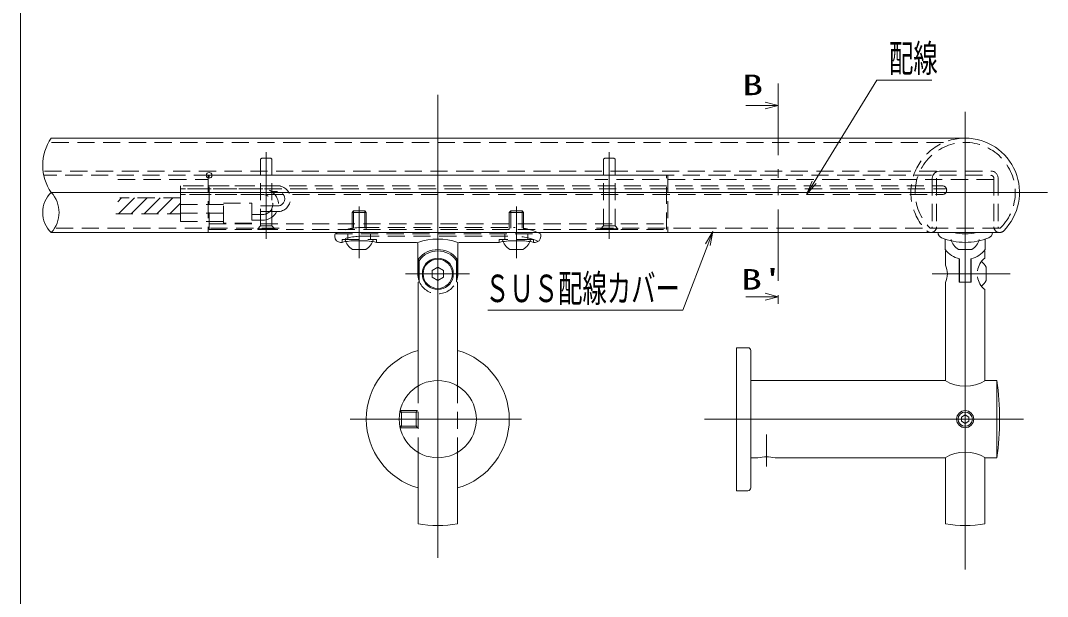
# Model space of a CAD drawing. Units: millimetres, scale not verified. Extents: x -1001 to 999, y -692 to 692.
# Drawn here: x -177.8 to 181.4, y 194.8 to 396.1 of the extents above; entities that cross this region are included whole.
import ezdxf
from ezdxf.enums import TextEntityAlignment as Align

# ---------------------------------------------------------------- set-up
doc = ezdxf.new("R2010")
doc.units = ezdxf.units.MM
doc.header["$LTSCALE"] = 5
doc.linetypes.add('DASHED1', pattern=[1.8, 1.2, -0.6])
doc.linetypes.add('DOUBLE_CHAIN1', pattern=[8.8, 5, -1, 0.6, -0.6, 0.6, -1])
for name, color, linetype, lineweight in [('0-0_zumenwaku', 6, 'Continuous', 9), ('0-2_2', 4, 'Continuous', 9), ('0-3_sunpou', 1, 'Continuous', 9), ('0-4_0', 6, 'DASHED1', 9), ('0-5_DEFPOINTS', 7, 'Continuous', 9), ('0-6_center', 5, 'Continuous', 9), ('0-7_1', 3, 'Continuous', 9), ('0-9_SUNPO', 134, 'DOUBLE_CHAIN1', 9), ('0-B_GRE_SSD', 134, 'DASHED1', 9), ('0-C_ﾌﾞﾗｹｯﾄ', 4, 'Continuous', 9), ('0-F_BLU', 5, 'DASHED1', 9), ('1-6_naka', 4, 'Continuous', 9), ('1-7_NakaLED部材', 2, 'DASHED1', 9)]:
    doc.layers.add(name, color=color, linetype=linetype, lineweight=lineweight)
doc.styles.add('ＭＳ ゴシック', font='')
doc.styles.get('ＭＳ ゴシック').set_extended_font_data('MS Gothic')

# ---------------------------------------------------------------- blocks, each defined once
blk = doc.blocks.new('頭部ｻﾗ特')
at = {"layer": '0-4_0', "color": 7, "linetype": 'Continuous'}
for p, q in [((0, 10), (5, 15)), ((0, 10), (0, -10)), ((5, 15), (5, -15)), ((6.5, 15), (5, 15)), ((6.5, 15), (6.5, -15)), ((0, -10), (5, -15)), ((6.5, -15), (5, -15))]:
    blk.add_line(p, q, dxfattribs=at)
blk = doc.blocks.new('MLeader20')
at = {"layer": '0-3_sunpou', "color": 7}
blk.add_line((64.358, 322.403), (62.564, 317.736), dxfattribs=at)
at = {"layer": '0-3_sunpou'}
blk.add_line((51.974, 294.859), (-14.371, 294.859), dxfattribs=at)
at = {"layer": '0-3_sunpou', "color": 7}
blk.add_lwpolyline([(61.786, 318.035), (64.358, 322.403), (63.342, 317.437)], dxfattribs=at)
at = {"layer": '0-3_sunpou'}
blk.add_lwpolyline([(62.564, 317.736), (53.774, 294.859), (51.974, 294.859)], dxfattribs=at)
at = {"layer": '0-3_sunpou', "color": 2, "style": 'ＭＳ ゴシック', "width": 0.65}
blk.add_text('ＳＵＳ配線カバー', height=9.604, dxfattribs=at).set_placement((-15.336, 294.796), align=Align.BOTTOM_LEFT)
blk = doc.blocks.new('MLeader21')
at = {"layer": '0-3_sunpou'}
blk.add_line((123.448, 375.295), (140.901, 375.295), dxfattribs=at)
at = {"layer": '0-3_sunpou', "color": 7}
blk.add_line((97.102, 335.303), (99.718, 339.565), dxfattribs=at)
at = {"layer": '0-3_sunpou'}
blk.add_lwpolyline([(99.718, 339.565), (121.648, 375.295), (123.448, 375.295)], dxfattribs=at)
at = {"layer": '0-3_sunpou', "color": 7}
blk.add_lwpolyline([(100.428, 339.129), (97.102, 335.303), (99.008, 340.001)], dxfattribs=at)
at = {"layer": '0-3_sunpou', "color": 2, "style": 'ＭＳ ゴシック', "width": 0.65}
blk.add_text('配線', height=9.604, dxfattribs=at).set_placement((125.948, 375.231), align=Align.BOTTOM_LEFT)

msp = doc.modelspace()

# ---------------------------------------------------------------- linework, layer by layer
at = {"layer": '0-0_zumenwaku'}
msp.add_line((-177.842, 692.5), (-177.842, -692.5), dxfattribs=at)
at = {"layer": '0-2_2'}
for centre, radius, start, end in [((-153.318, 345.503), 16.767, 145.48743, 214.51257), ((-160.307, 329.003), 9.778, 134.28261, 225.71739), ((-174.534, 329.003), 10.186, 316.59093, 43.40907)]:
    msp.add_arc(centre, radius, start, end, dxfattribs=at)
at = {"layer": '0-4_0', "color": 7, "linetype": 'Continuous'}
for p, q in [((87.223, 366.418), (82.673, 367.637)), ((75.856, 299.563), (87.223, 299.563)), ((87.223, 299.563), (82.673, 300.782)), ((87.223, 299.563), (82.673, 298.344))]:
    msp.add_line(p, q, dxfattribs=at)
at = {"layer": '0-4_0', "color": 3}
for p, q in [((145.045, 353.503), (-168.053, 353.503)), ((142.543, 343.503), (-169.965, 343.503)), ((140.817, 342.003), (-169.716, 342.003)), ((143.588, 343.503), (161.588, 343.503)), ((143.588, 342.003), (161.588, 342.003)), ((141.088, 341.003), (141.088, 324.033)), ((142.588, 341.003), (142.588, 324.033)), ((162.588, 341.003), (162.588, 324.033)), ((164.088, 341.003), (164.088, 324.033)), ((-87.412, 323.503), (-165.96, 323.503)), ((164.597, 323.503), (22.588, 323.503))]:
    msp.add_line(p, q, dxfattribs=at)
at = {"layer": '0-4_0'}
for p, q in [((-93.489, 348.003), (-93.889, 347.603)), ((-93.889, 324.303), (-93.889, 347.603)), ((-90.289, 348.003), (-93.489, 348.003)), ((-89.889, 347.603), (-90.289, 348.003)), ((-89.889, 324.303), (-89.889, 347.603)), ((26.511, 348.003), (26.111, 347.603)), ((26.111, 324.303), (26.111, 347.603)), ((29.711, 348.003), (26.511, 348.003)), ((30.111, 347.603), (29.711, 348.003)), ((30.111, 324.303), (30.111, 347.603)), ((-61.889, 329.06), (-61.889, 323.003)), ((-61.389, 329.56), (-61.389, 323.003)), ((-57.389, 329.56), (-61.389, 329.56)), ((-57.389, 329.56), (-57.389, 323.003)), ((-56.889, 329.06), (-56.889, 323.003)), ((-6.889, 329.06), (-6.889, 323.003)), ((-6.389, 329.56), (-6.389, 323.003)), ((-2.389, 329.56), (-6.389, 329.56)), ((-2.389, 329.56), (-2.389, 323.003)), ((-1.889, 329.06), (-1.889, 323.003)), ((-89.889, 324.303), (-93.889, 324.303)), ((30.111, 324.303), (26.111, 324.303)), ((-45.156, 259.242), (-38.939, 259.242)), ((-45.051, 259.742), (-38.939, 259.742)), ((-45.156, 254.242), (-38.939, 254.242)), ((-45.051, 253.742), (-38.939, 253.742))]:
    msp.add_line(p, q, dxfattribs=at)
at = {"layer": '0-4_0', "color": 4}
for p, q in [((-112.208, 342.003), (-112.208, 322.003)), ((48.611, 342.003), (48.611, 322.003)), ((-143.799, 340.503), (-112.208, 340.503)), ((162.588, 340.503), (23.088, 340.503)), ((-141.611, 322.003), (-112.208, 322.003)), ((162.374, 322.003), (23.088, 322.003))]:
    msp.add_line(p, q, dxfattribs=at)
at = {"layer": '0-4_0', "color": 5}
for p, q in [((-111.889, 323.003), (-111.889, 342.003)), ((-111.889, 342.003), (48.111, 342.003)), ((48.111, 323.003), (48.111, 342.003)), ((-111.889, 325.003), (48.111, 325.003)), ((-94.889, 323.303), (-93.989, 324.203)), ((-88.889, 323.303), (-94.889, 323.303)), ((-94.889, 323.003), (-94.889, 323.303)), ((-88.889, 323.303), (-89.789, 324.203)), ((-88.889, 323.003), (-88.889, 323.303)), ((25.111, 323.303), (26.011, 324.203)), ((31.111, 323.303), (25.111, 323.303)), ((25.111, 323.003), (25.111, 323.303)), ((31.111, 323.303), (30.211, 324.203)), ((31.111, 323.003), (31.111, 323.303)), ((-111.889, 323.003), (48.111, 323.003)), ((-67.778, 321.56), (4, 321.56)), ((-63.389, 319.56), (-63.389, 321.56)), ((-58.389, 320.717), (-5.389, 320.717)), ((-55.389, 319.56), (-55.389, 321.56)), ((-8.389, 319.56), (-8.389, 321.56)), ((-0.389, 319.56), (-0.389, 321.56)), ((-53.389, 318.56), (-53.389, 319.56)), ((-10.389, 318.56), (-10.389, 319.56))]:
    msp.add_line(p, q, dxfattribs=at)
at = {"layer": '0-4_0', "color": 5, "linetype": 'Continuous'}
for p, q in [((-143.799, 332.791), (-142.486, 334.103)), ((-143.596, 328.503), (-137.996, 334.103)), ((-139.106, 328.503), (-133.506, 334.103)), ((-134.616, 328.503), (-129.016, 334.103)), ((-130.126, 328.503), (-124.526, 334.103)), ((-125.635, 328.503), (-121.889, 332.25))]:
    msp.add_line(p, q, dxfattribs=at)
at = {"layer": '0-4_0', "linetype": 'Continuous'}
for p, q in [((-57.327, 316.06), (-61.451, 316.06)), ((-2.327, 316.06), (-6.451, 316.06)), ((150.526, 316.06), (154.65, 316.06))]:
    msp.add_line(p, q, dxfattribs=at)
at = {"layer": '0-4_0', "color": 7}
for p, q in [((-38.789, 268.346), (-38.789, 245.139)), ((-24.989, 268.346), (-24.989, 245.139))]:
    msp.add_line(p, q, dxfattribs=at)
at = {"layer": '0-4_0', "color": 7, "linetype": 'Continuous'}
msp.add_lwpolyline([(75.856, 366.418), (87.223, 366.418), (82.673, 365.199)], dxfattribs=at)
at = {"layer": '0-4_0'}
for points in [[(-57.389, 329.56), (-56.889, 329.06), (-61.889, 329.06), (-61.389, 329.56)], [(-2.389, 329.56), (-1.889, 329.06), (-6.889, 329.06), (-6.389, 329.56)], [(-45.051, 259.742), (-44.551, 259.242), (-44.551, 254.242), (-45.051, 253.742)], [(-38.939, 259.742), (-39.439, 259.242), (-39.439, 254.242), (-38.939, 253.742)]]:
    msp.add_lwpolyline(points, dxfattribs=at)
at = {"layer": '0-4_0', "color": 5}
for points in [[(-65.389, 318.56), (-65.389, 319.56), (-53.389, 319.56)], [(1.611, 318.56), (1.611, 319.56), (-10.389, 319.56)]]:
    msp.add_lwpolyline(points, dxfattribs=at)
at = {"layer": '0-4_0', "color": 3}
for centre, radius, start, end in [((152.588, 336.003), 19, 90, 224.90087), ((152.588, 336.003), 17.5, 315.14031, 224.85969), ((161.588, 341.003), 2.5, 0, 90), ((161.588, 341.003), 1, 0, 90), ((140.559, 324.033), 2.029, 224.85969, 0), ((140.559, 324.033), 0.529, 224.85969, 0), ((164.617, 324.033), 2.029, 180, 315.14031), ((164.617, 324.033), 0.529, 180, 315.14031), ((140.546, 324.003), 2, 224.90087, 270), ((164.63, 324.003), 2, 270, 315.09913)]:
    msp.add_arc(centre, radius, start, end, dxfattribs=at)
at = {"layer": '0-4_0', "color": 5}
for centre, radius, start, end in [((-58.389, 298.717), 22, 90, 113.2056), ((-5.389, 298.717), 22, 66.7944, 90), ((-31.889, 307.56), 7, 200.12354, 339.87646)]:
    msp.add_arc(centre, radius, start, end, dxfattribs=at)
at = {"layer": '0-4_0', "linetype": 'Continuous'}
for centre, radius, start, end in [((-59.389, 320.56), 5, 191.53696, 242.73396), ((-61.451, 316.56), 0.5, 242.73396, 270), ((-57.327, 316.56), 0.5, 270, 297.26604), ((-59.389, 320.56), 5, 297.26604, 348.46304), ((-4.389, 320.56), 5, 191.53696, 242.73396), ((-6.451, 316.56), 0.5, 242.73396, 270), ((-2.327, 316.56), 0.5, 270, 297.26604), ((-4.389, 320.56), 5, 297.26604, 348.46304), ((152.588, 320.56), 5, 191.53696, 242.73396), ((150.526, 316.56), 0.5, 242.73396, 270), ((154.65, 316.56), 0.5, 270, 297.26604), ((152.588, 320.56), 5, 297.26604, 348.46304)]:
    msp.add_arc(centre, radius, start, end, dxfattribs=at)
at = {"layer": '0-5_DEFPOINTS'}
msp.add_line((-121.889, 325.803), (-121.889, 338.303), dxfattribs=at)
msp.add_circle((-111.889, 342.003), 1, dxfattribs=at)
at = {"layer": '0-6_center'}
for p, q in [((-31.889, 370.146), (-31.889, 208.221)), ((152.588, 364.193), (152.588, 204.136)), ((152.588, 361.272), (152.588, 215.255)), ((152.588, 357.609), (152.588, 215.96)), ((-91.889, 319.801), (-91.889, 350.119)), ((28.111, 319.801), (28.111, 350.119)), ((-167.134, 336.003), (181.363, 336.003)), ((51.292, 336.003), (-167.134, 336.003)), ((-59.389, 313.042), (-59.389, 331.061)), ((-4.389, 313.056), (-4.389, 331.15)), ((-20.848, 307.56), (-43.222, 307.56)), ((140.989, 307.56), (168.332, 307.56)), ((-2.657, 256.742), (-62.584, 256.742)), ((61.349, 256.742), (172.978, 256.742)), ((83.088, 251.354), (83.088, 240.225))]:
    msp.add_line(p, q, dxfattribs=at)
at = {"layer": '0-7_1'}
for p, q in [((-167.134, 355.003), (152.588, 355.003)), ((152.588, 355.003), (-167.134, 355.003)), ((-167.134, 322.003), (164.63, 322.003)), ((27.588, 322.003), (-167.134, 322.003))]:
    msp.add_line(p, q, dxfattribs=at)
for centre, radius, start, end in [((152.588, 336.003), 19, 315.09913, 90), ((143.588, 341.003), 2.5, 90, 180)]:
    msp.add_arc(centre, radius, start, end, dxfattribs=at)
at = {"layer": '0-9_SUNPO'}
msp.add_line((87.223, 374.101), (87.223, 295.115), dxfattribs=at)
at = {"layer": '0-B_GRE_SSD'}
for p, q in [((-119.856, 338.303), (144.613, 338.303)), ((-119.492, 337.303), (145.676, 337.303)), ((-118.764, 335.303), (144.613, 335.303))]:
    msp.add_line(p, q, dxfattribs=at)
msp.add_arc((144.613, 336.803), 1.5, 270, 90, dxfattribs=at)
at = {"layer": '0-C_ﾌﾞﾗｹｯﾄ', "linetype": 'DASHED1'}
msp.add_line((-58.389, 323.761), (-5.389, 323.761), dxfattribs=at)
at = {"layer": '0-C_ﾌﾞﾗｹｯﾄ'}
for p, q in [((-67.889, 321.246), (-67.889, 320.56)), ((4.111, 321.246), (4.111, 320.56)), ((145.588, 319.704), (145.588, 316.06)), ((159.588, 319.704), (159.588, 316.06)), ((-65.389, 318.56), (-65.889, 318.56)), ((-60.389, 319.136), (-58.389, 319.136)), ((-39.389, 318.56), (-53.389, 318.56)), ((-38.889, 307.56), (-38.889, 318.06)), ((-24.889, 307.56), (-24.889, 318.06)), ((-10.389, 318.56), (-24.389, 318.56)), ((-3.389, 319.136), (-5.389, 319.136)), ((2.111, 318.56), (1.611, 318.56)), ((-38.597, 305.56), (-38.597, 312.78)), ((-25.181, 305.56), (-25.181, 312.78)), ((145.688, 315.56), (145.688, 310.56)), ((145.99, 315.56), (145.688, 315.56)), ((150.488, 312.805), (150.488, 304.621)), ((150.588, 312.781), (150.588, 304.621)), ((154.588, 312.781), (154.588, 304.621)), ((154.688, 312.805), (154.688, 304.621)), ((159.488, 315.56), (159.186, 315.56)), ((159.488, 315.56), (159.488, 313.06)), ((-38.462, 312.121), (-38.462, 304.81)), ((-25.316, 312.121), (-25.316, 304.81)), ((159.888, 309.852), (159.888, 305.269)), ((-37.285, 308.623), (-37.285, 306.497)), ((-29.889, 306.406), (-29.889, 308.715)), ((-26.493, 308.623), (-26.493, 306.497)), ((-38.789, 304.621), (-38.462, 304.81)), ((-38.789, 304.621), (-38.789, 268.346)), ((-24.989, 304.621), (-25.316, 304.81)), ((-24.989, 304.621), (-24.989, 268.346)), ((145.688, 304.56), (145.688, 270.152)), ((154.688, 304.621), (150.488, 304.621)), ((159.488, 302.06), (159.488, 270.152)), ((72.588, 281.742), (72.588, 231.742)), ((76.588, 281.742), (72.588, 281.742)), ((77.588, 280.742), (77.588, 232.742)), ((77.588, 270.242), (145.538, 270.242)), ((159.638, 270.242), (163.673, 270.242)), ((163.673, 243.242), (163.673, 270.242)), ((-38.789, 245.139), (-38.789, 220.16)), ((-24.989, 245.139), (-24.989, 220.16)), ((77.588, 243.242), (80.088, 243.242)), ((86.088, 243.242), (145.538, 243.242)), ((145.688, 243.333), (145.688, 220.16)), ((159.488, 243.333), (159.488, 220.16)), ((159.638, 243.242), (163.673, 243.242)), ((76.588, 231.742), (72.588, 231.742))]:
    msp.add_line(p, q, dxfattribs=at)
for points in [[(-33.889, 306.406), (-33.889, 308.715), (-31.889, 309.87), (-29.889, 308.715)], [(-33.889, 306.406), (-31.889, 305.251), (-29.889, 306.406)]]:
    msp.add_lwpolyline(points, dxfattribs=at)
for centre, radius in [((-31.889, 307.56), 5.123), ((-31.889, 256.742), 13.5)]:
    msp.add_circle(centre, radius, dxfattribs=at)
at = {"layer": '0-C_ﾌﾞﾗｹｯﾄ', "linetype": 'DASHED1'}
for centre, start, end in [((-58.389, 302.16), 90, 115.2467), ((-5.389, 302.16), 64.7533, 90)]:
    msp.add_arc(centre, 21.601, start, end, dxfattribs=at)
at = {"layer": '0-C_ﾌﾞﾗｹｯﾄ'}
for centre, radius, start, end in [((-67.389, 321.246), 0.5, 115.2467, 180), ((-65.889, 320.56), 2, 180, 270), ((-31.889, 297.704), 22, 71.447, 108.553), ((2.111, 320.56), 2, 270, 0), ((3.611, 321.246), 0.5, 0, 64.7533), ((145.088, 322.02), 2, 180.4704, 247.97569), ((152.589, 340.553), 21.993, 247.8005, 292.02801), ((152.588, 340.56), 19, 257.60201, 282.39799), ((160.088, 322.02), 2, 292.02431, 359.5296), ((-60.389, 297.152), 21.984, 90, 103.14613), ((-58.389, 297.152), 21.984, 76.85387, 90), ((-39.389, 318.06), 0.5, 0, 90), ((-24.389, 318.06), 0.5, 90, 180), ((-5.389, 297.152), 21.984, 90, 103.14613), ((-3.389, 297.152), 21.984, 76.85387, 90), ((-31.889, 307.56), 8.5, 37.88914, 142.11086), ((-31.889, 307.56), 8, 34.75634, 145.24366), ((-31.889, 307.56), 5.5, 11.14399, 168.85601), ((152.588, 321.281), 8.733, 216.71814, 256.76034), ((152.588, 321.281), 8.733, 283.23966, 323.28186), ((163.402, 307.786), 6.568, 126.58186, 172.67895), ((139.305, 307.56), 7.053, 334.82643, 25.17357), ((154.888, 307.56), 5.5, 24.61998, 51.97046), ((-31.889, 307.56), 7, 180, 200.12354), ((-31.889, 307.56), 5.5, 191.14399, 348.85601), ((-31.889, 307.56), 7, 339.87646, 0), ((163.402, 307.334), 6.568, 187.32105, 233.41814), ((154.888, 307.56), 5.5, 308.02954, 335.38002), ((-31.889, 256.742), 25, 106.02162, 253.97838), ((-31.889, 256.742), 25, 286.02162, 73.97838), ((76.588, 280.742), 1, 0, 90), ((152.588, 281.755), 13.5, 238.51857, 301.48143), ((64.588, 256.742), 100, 352.24138, 7.75862), ((152.588, 231.729), 13.5, 58.51857, 121.48143), ((83.088, 230.08), 13.5, 77.16041, 102.83959), ((76.588, 232.742), 1, 270, 0), ((-31.889, 259.56), 40, 260.06679, 279.93321), ((152.588, 259.56), 40, 260.06679, 279.93321)]:
    msp.add_arc(centre, radius, start, end, dxfattribs=at)
at = {"layer": '0-F_BLU', "color": 6, "linetype": 'Continuous'}
msp.add_line((151.288, 255.992), (151.288, 257.493), dxfattribs=at)
for points in [[(153.888, 255.992), (153.888, 257.493), (152.588, 258.243), (151.288, 257.493)], [(153.888, 255.992), (152.588, 255.241), (151.288, 255.992)]]:
    msp.add_lwpolyline(points, dxfattribs=at)
for radius in [3, 2.5]:
    msp.add_circle((152.588, 256.742), radius, dxfattribs=at)
at = {"layer": '1-6_naka', "color": 5, "linetype": 'DASHED1'}
msp.add_lwpolyline([(-144.549, 328.503), (-121.889, 328.503), (-121.889, 334.103), (-143.127, 334.103)], dxfattribs=at)
at = {"layer": '1-7_NakaLED部材'}
for p, q in [((-87.93, 338.303), (-121.889, 338.303)), ((-93.127, 337.303), (-121.889, 337.303)), ((-93.127, 335.303), (-121.889, 335.303)), ((-87.93, 336.303), (-89.964, 336.303)), ((-106.889, 331.803), (-121.889, 331.803)), ((-87.93, 331.303), (-96.889, 331.303)), ((-106.889, 328.803), (-121.889, 328.803)), ((-87.93, 329.303), (-96.889, 329.303)), ((-93.127, 328.303), (-96.889, 328.303)), ((-106.889, 325.803), (-121.889, 325.803)), ((-93.127, 326.303), (-96.889, 326.303))]:
    msp.add_line(p, q, dxfattribs=at)
at = {"layer": '1-7_NakaLED部材', "color": 4}
msp.add_lwpolyline([(-106.889, 332.303), (-96.889, 332.303), (-96.889, 325.303), (-106.889, 325.303)], close=True, dxfattribs=at)
at = {"layer": '1-7_NakaLED部材'}
for centre, radius in [((-87.93, 333.803), 4.5), ((-93.127, 331.803), 5.5), ((-93.127, 331.803), 3.5), ((-87.93, 333.803), 2.5)]:
    msp.add_arc(centre, radius, 270, 90, dxfattribs=at)

# ---------------------------------------------------------------- block references
at = {"layer": '0-3_sunpou'}
for name in ['MLeader21', 'MLeader20']:
    msp.add_blockref(name, (0, 0), dxfattribs=at)
at = {"layer": '0-4_0', "xscale": 0.2, "yscale": 0.2, "rotation": 270}
for p in [(-91.889, 324.303), (28.111, 324.303)]:
    msp.add_blockref('頭部ｻﾗ特', p, dxfattribs=at)

# ---------------------------------------------------------------- texts
at = {"layer": '0-9_SUNPO', "style": 'ＭＳ ゴシック', "width": 1.5}
for s, p in [('B', (74.542, 367.854)), ("B'", (74.141, 299.847))]:
    msp.add_text(s, height=7.221, dxfattribs=at).set_placement(p, align=Align.BOTTOM_LEFT)

doc.saveas('drawing.dxf')
